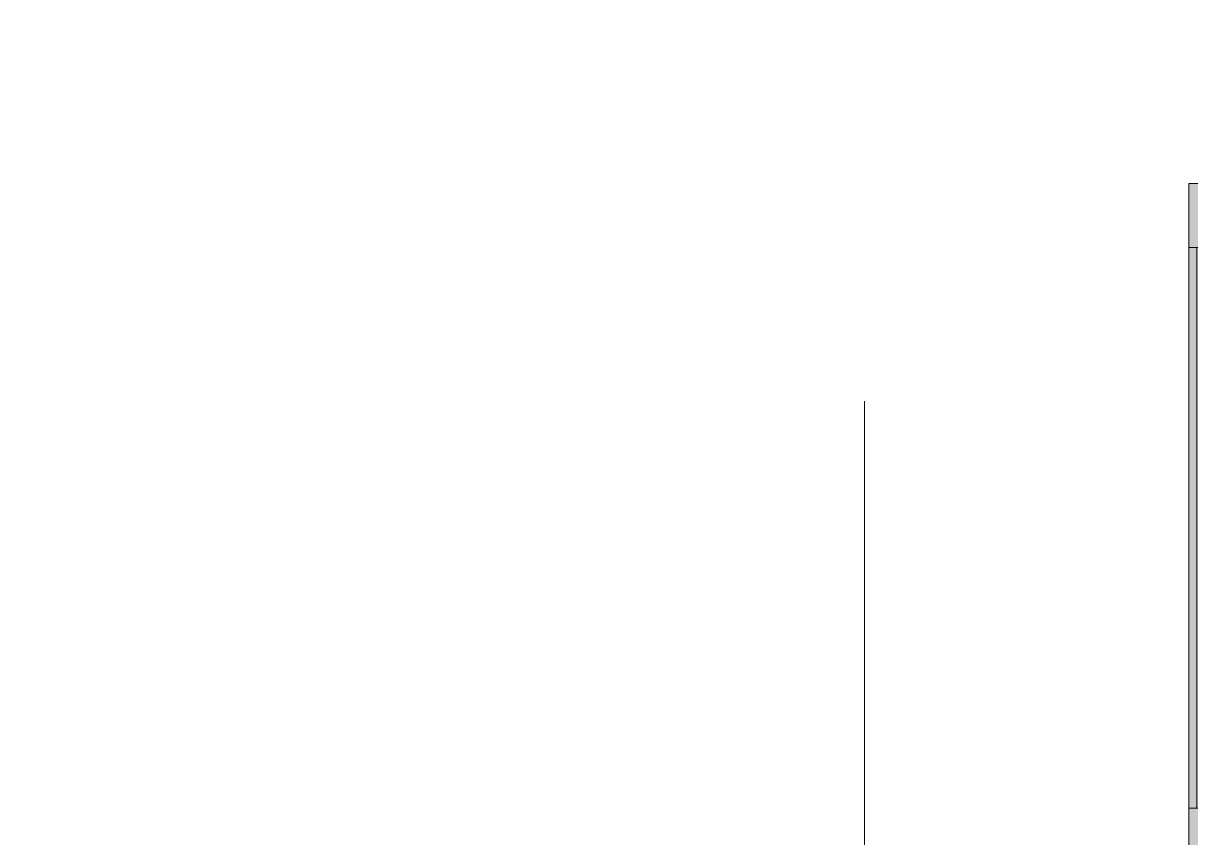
# Model space of a CAD drawing. Header units: millimetres. Extents: x -249154 to 415037, y -45458 to 354837.
# Drawn here: x 11525 to 12982, y 87132 to 88149 of the extents above; entities that cross this region are included whole.
import ezdxf

# ---------------------------------------------------------------- set-up
doc = ezdxf.new("R2010")
doc.units = ezdxf.units.MM
doc.linetypes.add('Осевая', pattern=[6350, 1270, -952.5, 3175, -952.5])
doc.layers.add('A-DETL-GENF', color=7, linetype='Continuous', lineweight=9)
doc.layers.add('Оси-2', color=7, linetype='Осевая', lineweight=9)
doc.layers.add('A-DOOR-1', color=7, linetype='Continuous', lineweight=5, true_color=0xc0c0c0)
doc.layers.add('A-FLOR-PATT-1', color=7, linetype='Continuous', lineweight=9, true_color=0xeef6ff, transparency=0.5)

# ---------------------------------------------------------------- blocks, each defined once
blk = doc.blocks.new('Дверь_Витражная_остекление_ - ВВ-6 остекление-32633143-Объем проектирования 1 этажа')
at = {"layer": 'A-DETL-GENF'}
for p, q in [((-630, 880), (-585, 880)), ((-630, 880), (-630, 20)), ((-585, 880), (-630, 880)), ((-630, 880), (-630, 20)), ((-585, 880), (-585, 20)), ((-585, 20), (-585, 880)), ((-630, 800), (-585, 800)), ((-620, 800), (-620, 100)), ((-576, 800), (-576, 100)), ((680, 420), (635, 420)), ((635, 420), (635, 20)), ((680, 420), (635, 420)), ((635, 420), (635, 20)), ((680, 420), (680, 20)), ((680, 20), (680, 420)), ((626, 340), (626, 100)), ((680, 340), (635, 340)), ((670, 340), (670, 100)), ((-630, 100), (-585, 100)), ((680, 100), (635, 100)), ((-585, 20), (-630, 20)), ((-630, 20), (-585, 20))]:
    blk.add_line(p, q, dxfattribs=at)
at = {"layer": 'A-DOOR-1'}
for p, q in [((-630, 880), (-630, 20)), ((630, 420), (630, 20)), ((-630, 20), (-680, 20)), ((-680, 20), (-680, -20)), ((-630, -20), (-630, 20)), ((680, 20), (630, 20)), ((630, 20), (630, -20)), ((680, -20), (680, 20)), ((-680, -20), (-630, -20)), ((630, -20), (680, -20))]:
    blk.add_line(p, q, dxfattribs=at)
for centre, radius, start, end in [((-630, 20), 860, 360, 90), ((630, 20), 400, 90, 180)]:
    blk.add_arc(centre, radius, start, end, dxfattribs=at)
blk = doc.blocks.new('1floor')
at = {"layer": 'A-FLOR-PATT-1'}
h = blk.add_hatch(color=256, dxfattribs=at)
h.paths.add_polyline_path([(12915, 7920), (12960, 7920), (12960, 8763), (12915, 8763), (12915, 8413.3)])
h.paths.add_polyline_path([(14180, 7920), (14225, 7920), (14225, 8303), (14180, 8303), (14180, 7942.6)])
h.paths.add_polyline_path([(6365, 7920), (6365, 8813), (6320, 8813), (6320, 7920)])
h.paths.add_polyline_path([(4545, 7920), (4590, 7920), (4590, 8793), (4545, 8793), (4545, 7972)])
h.paths.add_polyline_path([(20060.3, 9050), (20060.3, 9085), (19203.2, 9085), (19202.8, 9081.3), (20053.3, 9081.3), (20053.3, 9050)])
h.paths.add_polyline_path([(20053.3, 10815), (20060.3, 10815), (20060.3, 10850), (20053.3, 10850)])
at = {"layer": 'Оси-2'}
blk.add_line((12510, 3093.7), (12510, 22398.1), dxfattribs=at)
at = {"layer": 'A-DOOR-1'}
blk.add_blockref('Дверь_Витражная_остекление_ - ВВ-6 остекление-32633143-Объем проектирования 1 этажа', (13545, 7883), dxfattribs=at)

msp = doc.modelspace()

# ---------------------------------------------------------------- block references
msp.add_blockref('1floor', (64.7, 79186.1))

doc.saveas('drawing.dxf')
